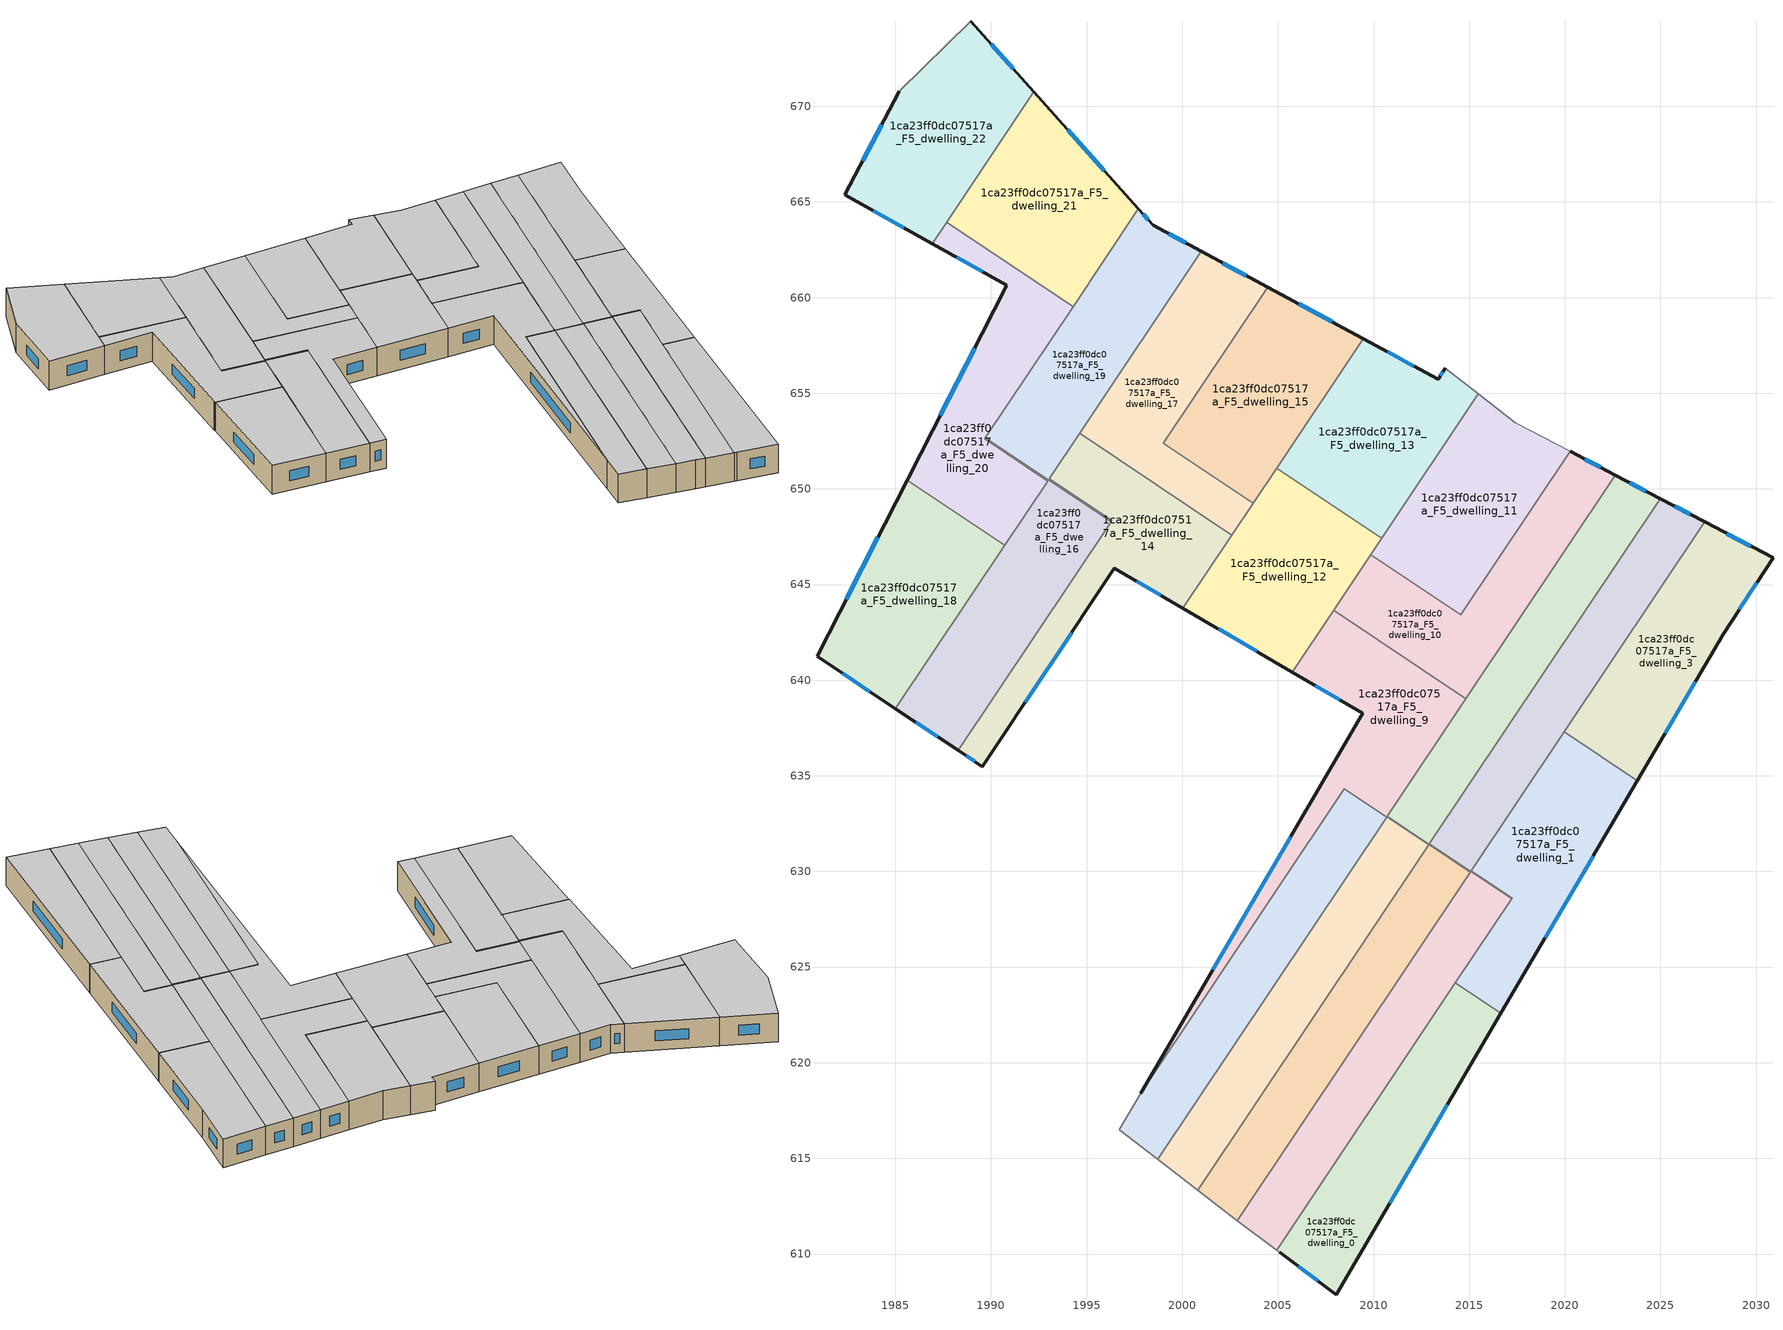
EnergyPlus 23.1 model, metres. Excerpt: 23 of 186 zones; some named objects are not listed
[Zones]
1ca23ff0dc07517a_F5_dwelling_0
 floor to 1ca23ff0dc07517a_F4_dwelling_0 (EU_floor_Construction): 2016.66,622.58 2008.05,607.87 2005.09,610.09 2004.94,610.2 2014.29,624.17 z15
 wall outside (EU_wall_Construction): 2005.09,610.09 2008.05,607.87 2016.66,622.58 z15:18
 wall adiabatic (EU_wall_Construction): 2004.94,610.2 2005.09,610.09 z15:18
 wall to 1ca23ff0dc07517a_F5_dwelling_1 (EU_wall_Construction): 2016.66,622.58 2014.29,624.17 z15:18
 wall to 1ca23ff0dc07517a_F5_dwelling_2 (EU_wall_Construction): 2014.29,624.17 2004.94,610.2 z15:18
 window (EU_Window_Construction): 2010.85,612.65 2013.86,617.79 / 2006.05,609.37 2007.09,608.59 z15.98:17.02
 ceiling to 1ca23ff0dc07517a_F6_dwelling_0 (EU_floor_Construction): 2008.05,607.87 2016.66,622.58 2014.29,624.17 2004.94,610.2 2005.09,610.09 z18
1ca23ff0dc07517a_F5_dwelling_1
 floor to 1ca23ff0dc07517a_F4_dwelling_1 (EU_floor_Construction): 2023.79,634.74 2016.66,622.58 2014.29,624.17 2017.25,628.61 2015.11,630.04 2019.96,637.3 z15
 wall outside (EU_wall_Construction): 2016.66,622.58 2023.79,634.74 z15:18
 wall to 1ca23ff0dc07517a_F5_dwelling_5 (EU_wall_Construction): 2019.96,637.3 2015.11,630.04 2017.25,628.61 2017.23,628.58 z15:18
 wall to 1ca23ff0dc07517a_F5_dwelling_3 (EU_wall_Construction): 2023.79,634.74 2019.96,637.3 z15:18
 wall to 1ca23ff0dc07517a_F5_dwelling_2 (EU_wall_Construction): 2017.23,628.58 2014.28,624.17 z15:18
 window (EU_Window_Construction): 2018.98,626.53 2021.47,630.79 z15.98:17.02
 ceiling to 1ca23ff0dc07517a_F6_dwelling_1 (EU_floor_Construction): 2016.66,622.58 2023.79,634.74 2019.96,637.3 2015.11,630.04 2017.25,628.61 2014.29,624.17 z18
1ca23ff0dc07517a_F5_dwelling_10
 floor to 1ca23ff0dc07517a_F4_dwelling_10 (EU_floor_Construction): 2022.64,650.72 2014.82,639.03 2007.91,643.65 2009.86,646.57 2014.56,643.42 2020.27,651.96 z15
 wall outside (EU_wall_Construction): 2022.64,650.72 2020.27,651.96 z15:18
 wall to 1ca23ff0dc07517a_F5_dwelling_11 (EU_wall_Construction): 2020.27,651.96 2014.56,643.42 2009.86,646.57 z15:18
 wall to 1ca23ff0dc07517a_F5_dwelling_9 (EU_wall_Construction): 2007.91,643.65 2014.82,639.03 z15:18
 wall to 1ca23ff0dc07517a_F5_dwelling_7 (EU_wall_Construction): 2014.82,639.03 2022.64,650.72 z15:18
 wall to 1ca23ff0dc07517a_F5_dwelling_12 (EU_wall_Construction): 2009.86,646.57 2007.91,643.65 z15:18
 window (EU_Window_Construction): 2021.87,651.12 2021.04,651.56 z15.98:17.02
 ceiling to 1ca23ff0dc07517a_F6_dwelling_10 (EU_floor_Construction): 2014.82,639.03 2022.64,650.72 2020.27,651.96 2014.56,643.42 2009.86,646.57 2007.91,643.65 z18
1ca23ff0dc07517a_F5_dwelling_11
 floor to 1ca23ff0dc07517a_F4_dwelling_11 (EU_floor_Construction): 2020.27,651.96 2014.56,643.42 2009.86,646.57 2015.48,654.97 2017.41,653.47 z15
 wall adiabatic (EU_wall_Construction): 2020.27,651.96 2017.41,653.47 2015.48,654.97 z15:18
 wall to 1ca23ff0dc07517a_F5_dwelling_13 (EU_wall_Construction): 2015.48,654.97 2010.43,647.42 z15:18
 wall to 1ca23ff0dc07517a_F5_dwelling_12 (EU_wall_Construction): 2010.43,647.42 2009.86,646.57 z15:18
 ceiling to 1ca23ff0dc07517a_F6_dwelling_11 (EU_floor_Construction): 2014.56,643.42 2020.27,651.96 2017.41,653.47 2015.48,654.97 2009.86,646.57 z18
1ca23ff0dc07517a_F5_dwelling_12
 floor to 1ca23ff0dc07517a_F4_dwelling_12 (EU_floor_Construction): 2010.43,647.42 2005.75,640.42 2000.04,643.76 2004.94,651.09 z15
 wall outside (EU_wall_Construction): 2000.04,643.76 2005.75,640.42 z15:18
 wall to 1ca23ff0dc07517a_F5_dwelling_13 (EU_wall_Construction): 2010.43,647.42 2004.94,651.09 z15:18
 wall to 1ca23ff0dc07517a_F5_dwelling_14 (EU_wall_Construction): 2002.6,647.59 2000.04,643.76 z15:18
 wall to 1ca23ff0dc07517a_F5_dwelling_17 (EU_wall_Construction): 2003.7,649.24 2002.6,647.59 z15:18
 wall to 1ca23ff0dc07517a_F5_dwelling_9 (EU_wall_Construction): 2005.75,640.42 2007.91,643.65 z15:18
 wall to 1ca23ff0dc07517a_F5_dwelling_15 (EU_wall_Construction): 2004.94,651.09 2003.7,649.24 z15:18
 window (EU_Window_Construction): 2001.9,642.68 2003.89,641.51 z15.98:17.02
 ceiling to 1ca23ff0dc07517a_F6_dwelling_12 (EU_floor_Construction): 2005.75,640.42 2010.43,647.42 2004.94,651.09 2000.04,643.76 z18
1ca23ff0dc07517a_F5_dwelling_13
 floor to 1ca23ff0dc07517a_F4_dwelling_13 (EU_floor_Construction): 2013.74,656.32 2015.48,654.97 2010.43,647.42 2004.94,651.09 2009.46,657.85 2013.38,655.74 z15
 wall outside (EU_wall_Construction): 2013.74,656.32 2013.38,655.74 2009.46,657.85 z15:18
 wall adiabatic (EU_wall_Construction): 2015.48,654.97 2013.74,656.32 z15:18
 wall to 1ca23ff0dc07517a_F5_dwelling_15 (EU_wall_Construction): 2009.46,657.85 2004.94,651.09 z15:18
 window (EU_Window_Construction): 2012.1,656.42 2010.73,657.16 / 2013.62,656.13 2013.5,655.93 z15.98:17.02
 ceiling to 1ca23ff0dc07517a_F6_dwelling_13 (EU_floor_Construction): 2010.43,647.42 2015.48,654.97 2013.74,656.32 2013.38,655.74 2009.46,657.85 2004.94,651.09 z18
1ca23ff0dc07517a_F5_dwelling_14
 floor to 1ca23ff0dc07517a_F4_dwelling_14 (EU_floor_Construction): 2002.6,647.59 2000.04,643.76 1996.45,645.86 1989.56,635.48 1988.28,636.33 1996.32,648.36 1993.06,650.54 1994.64,652.91 z15
 wall outside (EU_wall_Construction): 1988.28,636.33 1989.56,635.48 1996.45,645.86 2000.04,643.76 z15:18
 wall to 1ca23ff0dc07517a_F5_dwelling_19 (EU_wall_Construction): 1994.64,652.91 1993.06,650.54 1996.32,648.36 1996.28,648.29 z15:18
 wall to 1ca23ff0dc07517a_F5_dwelling_17 (EU_wall_Construction): 2002.6,647.59 1994.64,652.91 z15:18
 wall to 1ca23ff0dc07517a_F5_dwelling_16 (EU_wall_Construction): 1996.28,648.29 1988.28,636.33 z15:18
 window (EU_Window_Construction): 1991.8,638.85 1994.21,642.48 / 1988.7,636.05 1989.14,635.75 / 1997.62,645.18 1998.87,644.44 z15.98:17.02
 ceiling to 1ca23ff0dc07517a_F6_dwelling_14 (EU_floor_Construction): 2000.04,643.76 2002.6,647.59 1994.64,652.91 1993.06,650.54 1996.32,648.36 1988.28,636.33 1989.56,635.48 1996.45,645.86 z18
1ca23ff0dc07517a_F5_dwelling_15
 floor to 1ca23ff0dc07517a_F4_dwelling_15 (EU_floor_Construction): 2009.46,657.85 2003.7,649.24 1999.01,652.37 2004.47,660.54 z15
 wall outside (EU_wall_Construction): 2009.46,657.85 2004.47,660.54 z15:18
 wall to 1ca23ff0dc07517a_F5_dwelling_17 (EU_wall_Construction): 2004.47,660.54 1999.01,652.37 2003.7,649.24 z15:18
 window (EU_Window_Construction): 2007.84,658.73 2006.1,659.67 z15.98:17.02
 ceiling to 1ca23ff0dc07517a_F6_dwelling_15 (EU_floor_Construction): 2003.7,649.24 2009.46,657.85 2004.47,660.54 1999.01,652.37 z18
1ca23ff0dc07517a_F5_dwelling_16
 floor to 1ca23ff0dc07517a_F4_dwelling_16 (EU_floor_Construction): 1992.97,650.41 1989.66,652.62 1989.71,652.68 1996.28,648.29 1988.28,636.33 1985.01,638.51 z15
 wall outside (EU_wall_Construction): 1985.01,638.51 1988.28,636.33 z15:18
 wall to 1ca23ff0dc07517a_F5_dwelling_20 (EU_wall_Construction): 1989.71,652.68 1989.66,652.62 1992.97,650.41 1990.72,647.05 z15:18
 wall to 1ca23ff0dc07517a_F5_dwelling_19 (EU_wall_Construction): 1996.28,648.29 1989.71,652.68 z15:18
 wall to 1ca23ff0dc07517a_F5_dwelling_18 (EU_wall_Construction): 1990.72,647.05 1985.01,638.51 z15:18
 window (EU_Window_Construction): 1986.07,637.8 1987.22,637.04 z15.98:17.02
 ceiling to 1ca23ff0dc07517a_F6_dwelling_16 (EU_floor_Construction): 1988.28,636.33 1996.28,648.29 1989.71,652.68 1989.66,652.62 1992.97,650.41 1985.01,638.51 z18
1ca23ff0dc07517a_F5_dwelling_17
 floor to 1ca23ff0dc07517a_F4_dwelling_17 (EU_floor_Construction): 2004.47,660.54 1999.01,652.37 2003.7,649.24 2002.6,647.59 1994.64,652.91 2001,662.42 z15
 wall outside (EU_wall_Construction): 2004.47,660.54 2001,662.42 z15:18
 wall to 1ca23ff0dc07517a_F5_dwelling_19 (EU_wall_Construction): 2001,662.42 1994.64,652.91 z15:18
 window (EU_Window_Construction): 2003.34,661.15 2002.13,661.81 z15.98:17.02
 ceiling to 1ca23ff0dc07517a_F6_dwelling_17 (EU_floor_Construction): 2003.7,649.24 1999.01,652.37 2004.47,660.54 2001,662.42 1994.64,652.91 2002.6,647.59 z18
1ca23ff0dc07517a_F5_dwelling_18
 floor to 1ca23ff0dc07517a_F4_dwelling_18 (EU_floor_Construction): 1990.72,647.05 1985.01,638.51 1980.91,641.24 1985.62,650.46 z15
 wall outside (EU_wall_Construction): 1985.62,650.46 1980.91,641.24 1985.01,638.51 z15:18
 wall to 1ca23ff0dc07517a_F5_dwelling_20 (EU_wall_Construction): 1990.72,647.05 1985.62,650.46 z15:18
 window (EU_Window_Construction): 1984.09,647.46 1982.44,644.24 / 1982.24,640.35 1983.67,639.39 z15.98:17.02
 ceiling to 1ca23ff0dc07517a_F6_dwelling_18 (EU_floor_Construction): 1985.01,638.51 1990.72,647.05 1985.62,650.46 1980.91,641.24 z18
1ca23ff0dc07517a_F5_dwelling_19
 floor to 1ca23ff0dc07517a_F4_dwelling_19 (EU_floor_Construction): 2001,662.42 1993.06,650.54 1996.32,648.36 1996.28,648.29 1989.71,652.68 1997.71,664.64 1998.48,663.78 z15
 wall outside (EU_wall_Construction): 2001,662.42 1998.48,663.78 1997.71,664.64 z15:18
 wall to 1ca23ff0dc07517a_F5_dwelling_20 (EU_wall_Construction): 1994.29,659.53 1989.71,652.68 z15:18
 wall to 1ca23ff0dc07517a_F5_dwelling_21 (EU_wall_Construction): 1997.71,664.64 1994.29,659.53 z15:18
 window (EU_Window_Construction): 1998.23,664.06 1997.96,664.36 / 2000.18,662.86 1999.3,663.34 z15.98:17.02
 ceiling to 1ca23ff0dc07517a_F6_dwelling_19 (EU_floor_Construction): 1996.32,648.36 1993.06,650.54 2001,662.42 1998.48,663.78 1997.71,664.64 1989.71,652.68 1996.28,648.29 z18
1ca23ff0dc07517a_F5_dwelling_2
 floor to 1ca23ff0dc07517a_F4_dwelling_2 (EU_floor_Construction): 2015.07,629.99 2012.91,631.43 2012.93,631.46 2017.23,628.58 2004.94,610.2 2002.87,611.75 z15
 wall to 1ca23ff0dc07517a_F5_dwelling_7 (EU_wall_Construction): 2012.93,631.46 2012.91,631.43 2015.07,629.99 2015.06,629.97 z15:18
 wall to 1ca23ff0dc07517a_F5_dwelling_5 (EU_wall_Construction): 2017.23,628.58 2012.93,631.46 z15:18
 wall adiabatic (EU_wall_Construction): 2002.87,611.75 2004.94,610.2 z15:18
 wall to 1ca23ff0dc07517a_F5_dwelling_4 (EU_wall_Construction): 2015.06,629.97 2002.87,611.75 z15:18
 ceiling to 1ca23ff0dc07517a_F6_dwelling_2 (EU_floor_Construction): 2004.94,610.2 2017.23,628.58 2012.93,631.46 2012.91,631.43 2015.07,629.99 2002.87,611.75 z18
1ca23ff0dc07517a_F5_dwelling_20
 floor to 1ca23ff0dc07517a_F4_dwelling_20 (EU_floor_Construction): 1994.29,659.53 1989.66,652.62 1992.97,650.41 1990.72,647.05 1985.62,650.46 1985.67,650.57 1990.82,660.64 1986.94,662.82 1987.69,663.95 z15
 wall outside (EU_wall_Construction): 1986.94,662.82 1990.82,660.64 1985.67,650.57 1985.62,650.46 z15:18
 wall to 1ca23ff0dc07517a_F5_dwelling_21 (EU_wall_Construction): 1994.29,659.53 1987.69,663.95 z15:18
 wall to 1ca23ff0dc07517a_F5_dwelling_22 (EU_wall_Construction): 1987.69,663.95 1986.94,662.82 z15:18
 window (EU_Window_Construction): 1989.15,657.36 1987.35,653.84 / 1988.2,662.11 1989.56,661.35 z15.98:17.02
 ceiling to 1ca23ff0dc07517a_F6_dwelling_20 (EU_floor_Construction): 1990.72,647.05 1992.97,650.41 1989.66,652.62 1994.29,659.53 1987.69,663.95 1986.94,662.82 1990.82,660.64 1985.67,650.57 1985.62,650.46 z18
1ca23ff0dc07517a_F5_dwelling_21
 floor to 1ca23ff0dc07517a_F4_dwelling_21 (EU_floor_Construction): 1992.24,670.75 1997.71,664.64 1994.29,659.53 1987.69,663.95 z15
 wall outside (EU_wall_Construction): 1997.71,664.64 1992.24,670.75 z15:18
 wall to 1ca23ff0dc07517a_F5_dwelling_22 (EU_wall_Construction): 1992.24,670.75 1987.69,663.95 z15:18
 window (EU_Window_Construction): 1995.93,666.63 1994.02,668.77 z15.98:17.02
 ceiling to 1ca23ff0dc07517a_F6_dwelling_21 (EU_floor_Construction): 1994.29,659.53 1997.71,664.64 1992.24,670.75 1987.69,663.95 z18
1ca23ff0dc07517a_F5_dwelling_22
 floor to 1ca23ff0dc07517a_F4_dwelling_22 (EU_floor_Construction): 1988.94,674.45 1992.24,670.75 1986.94,662.82 1982.36,665.39 1985.21,670.79 z15
 wall outside (EU_wall_Construction): 1992.24,670.75 1988.94,674.45 / 1985.21,670.79 1982.36,665.39 1986.94,662.82 z15:18
 wall adiabatic (EU_wall_Construction): 1988.94,674.45 1985.21,670.79 z15:18
 window (EU_Window_Construction): 1991.17,671.96 1990.01,673.25 / 1983.85,664.55 1985.45,663.66 / 1984.29,669.03 1983.29,667.14 z15.98:17.02
 ceiling to 1ca23ff0dc07517a_F6_dwelling_22 (EU_floor_Construction): 1986.94,662.82 1992.24,670.75 1988.94,674.45 1985.21,670.79 1982.36,665.39 z18
1ca23ff0dc07517a_F5_dwelling_3
 floor to 1ca23ff0dc07517a_F4_dwelling_3 (EU_floor_Construction): 2030.88,646.4 2028.28,642.41 2023.79,634.74 2019.96,637.3 2027.3,648.28 z15
 wall outside (EU_wall_Construction): 2023.79,634.74 2028.28,642.41 2030.88,646.4 2027.3,648.28 z15:18
 wall to 1ca23ff0dc07517a_F5_dwelling_5 (EU_wall_Construction): 2027.3,648.28 2019.96,637.3 z15:18
 window (EU_Window_Construction): 2029.13,643.7 2030.04,645.1 / 2025.25,637.23 2026.82,639.91 / 2029.72,647.01 2028.47,647.66 z15.98:17.02
 ceiling to 1ca23ff0dc07517a_F6_dwelling_3 (EU_floor_Construction): 2023.79,634.74 2028.28,642.41 2030.88,646.4 2027.3,648.28 2019.96,637.3 z18
1ca23ff0dc07517a_F5_dwelling_4
 floor to 1ca23ff0dc07517a_F4_dwelling_4 (EU_floor_Construction): 2012.88,631.39 2010.69,632.85 2010.71,632.87 2015.06,629.96 2002.87,611.75 2002.19,612.26 2000.8,613.33 z15
 wall adiabatic (EU_wall_Construction): 2000.8,613.33 2002.19,612.26 2002.87,611.75 z15:18
 wall to 1ca23ff0dc07517a_F5_dwelling_6 (EU_wall_Construction): 2010.69,632.85 2012.88,631.39 2000.8,613.33 z15:18
 wall to 1ca23ff0dc07517a_F5_dwelling_7 (EU_wall_Construction): 2015.06,629.96 2010.71,632.87 z15:18
 wall to 1ca23ff0dc07517a_F5_dwelling_9 (EU_wall_Construction): 2010.71,632.87 2010.69,632.85 z15:18
 ceiling to 1ca23ff0dc07517a_F6_dwelling_4 (EU_floor_Construction): 2002.87,611.75 2015.06,629.96 2010.71,632.87 2010.69,632.85 2012.88,631.39 2000.8,613.33 2002.19,612.26 z18
1ca23ff0dc07517a_F5_dwelling_5
 floor to 1ca23ff0dc07517a_F4_dwelling_5 (EU_floor_Construction): 2027.3,648.28 2015.11,630.04 2017.25,628.61 2017.23,628.58 2012.93,631.46 2024.99,649.49 z15
 wall outside (EU_wall_Construction): 2027.3,648.28 2024.99,649.49 z15:18
 wall to 1ca23ff0dc07517a_F5_dwelling_7 (EU_wall_Construction): 2024.99,649.49 2012.93,631.46 z15:18
 window (EU_Window_Construction): 2026.55,648.67 2025.74,649.09 z15.98:17.02
 ceiling to 1ca23ff0dc07517a_F6_dwelling_5 (EU_floor_Construction): 2017.25,628.61 2015.11,630.04 2027.3,648.28 2024.99,649.49 2012.93,631.46 2017.23,628.58 z18
1ca23ff0dc07517a_F5_dwelling_6
 floor to 1ca23ff0dc07517a_F4_dwelling_6 (EU_floor_Construction): 2012.88,631.39 2000.8,613.33 1998.72,614.95 2010.69,632.85 z15
 wall adiabatic (EU_wall_Construction): 1998.72,614.95 2000.8,613.33 z15:18
 wall to 1ca23ff0dc07517a_F5_dwelling_8 (EU_wall_Construction): 2010.68,632.83 1998.72,614.95 z15:18
 wall to 1ca23ff0dc07517a_F5_dwelling_9 (EU_wall_Construction): 2010.69,632.85 2010.68,632.83 z15:18
 ceiling to 1ca23ff0dc07517a_F6_dwelling_6 (EU_floor_Construction): 2000.8,613.33 2012.88,631.39 2010.69,632.85 1998.72,614.95 z18
1ca23ff0dc07517a_F5_dwelling_7
 floor to 1ca23ff0dc07517a_F4_dwelling_7 (EU_floor_Construction): 2024.99,649.49 2012.91,631.43 2015.07,629.99 2015.06,629.96 2010.71,632.87 2022.64,650.72 z15
 wall outside (EU_wall_Construction): 2024.99,649.49 2022.64,650.72 z15:18
 wall to 1ca23ff0dc07517a_F5_dwelling_9 (EU_wall_Construction): 2014.82,639.03 2010.71,632.87 z15:18
 window (EU_Window_Construction): 2024.22,649.89 2023.41,650.32 z15.98:17.02
 ceiling to 1ca23ff0dc07517a_F6_dwelling_7 (EU_floor_Construction): 2015.07,629.99 2012.91,631.43 2024.99,649.49 2022.64,650.72 2010.71,632.87 2015.06,629.96 z18
1ca23ff0dc07517a_F5_dwelling_8
 floor to 1ca23ff0dc07517a_F4_dwelling_8 (EU_floor_Construction): 2010.68,632.83 1998.72,614.95 1996.71,616.5 1997.83,618.4 2008.47,634.32 z15
 wall adiabatic (EU_wall_Construction): 1997.83,618.4 1996.71,616.5 1998.72,614.95 z15:18
 wall to 1ca23ff0dc07517a_F5_dwelling_9 (EU_wall_Construction): 2010.68,632.83 2008.47,634.32 1997.83,618.4 z15:18
 ceiling to 1ca23ff0dc07517a_F6_dwelling_8 (EU_floor_Construction): 1998.72,614.95 2010.68,632.83 2008.47,634.32 1997.83,618.4 1996.71,616.5 z18
1ca23ff0dc07517a_F5_dwelling_9
 floor to 1ca23ff0dc07517a_F4_dwelling_9 (EU_floor_Construction): 2014.82,639.03 2010.68,632.83 2008.47,634.32 1997.83,618.4 2009.44,638.27 2005.75,640.42 2007.91,643.65 z15
 wall outside (EU_wall_Construction): 2005.75,640.42 2009.44,638.27 1997.83,618.4 z15:18
 window (EU_Window_Construction): 2005.66,631.81 2001.6,624.86 / 2006.95,639.72 2008.24,638.97 z15.98:17.02
 ceiling to 1ca23ff0dc07517a_F6_dwelling_9 (EU_floor_Construction): 2010.68,632.83 2014.82,639.03 2007.91,643.65 2005.75,640.42 2009.44,638.27 1997.83,618.4 2008.47,634.32 z18
[Building]
EU S2 Campaign: North Axis=0; Terrain=City; Solar Distribution=FullExterior
[Site:Location]
Bologna: Latitude=44.5; Longitude=11.25; Time Zone=1; Elevation=37
[SizingPeriod:WeatherFileDays]
AnnualSizingPeriod: Begin Month=1; Begin Day of Month=1; End Month=12; End Day of Month=31; Day of Week for Start Day=Monday; Use Weather File Daylight Saving Period=No; Use Weather File Rain and Snow Indicators=No
[MATERIAL]
EU_InternalMass_Material: Roughness=MediumRough; Thickness=0.1; Conductivity=1; Density=1800; Specific Heat=900; Thermal Absorptance=0.9; Solar Absorptance=0.7; Visible Absorptance=0.7
[MATERIAL:NOMASS] Roughness=MediumRough; Thermal Absorptance=0.9; Solar Absorptance=0.7; Visible Absorptance=0.7
Name | Thermal Resistance
EU_wall_NoMass | 0.905828
EU_floor_NoMass | 0.67114
[WINDOWMATERIAL:SIMPLEGLAZINGSYSTEM]
EU_Window_SimpleGlazing: UFactor=4.52486; Solar Heat Gain Coefficient=0.85; Visible Transmittance=0.85
[CONSTRUCTION]
EU_wall_Construction: EU_wall_NoMass
EU_floor_Construction: EU_floor_NoMass
EU_Window_Construction: EU_Window_SimpleGlazing
EU_InternalMass_Construction: EU_InternalMass_Material
[ZONE] Type=1; Multiplier=1; Ceiling Height=autocalculate; Floor Area=autocalculate; Part of Total Floor Area=Yes
Name | Volume
1ca23ff0dc07517a_F5_dwelling_0 | 170.711
1ca23ff0dc07517a_F5_dwelling_1 | 170.751
1ca23ff0dc07517a_F5_dwelling_10 | 170.74
1ca23ff0dc07517a_F5_dwelling_11 | 170.736
1ca23ff0dc07517a_F5_dwelling_12 | 170.738
1ca23ff0dc07517a_F5_dwelling_13 | 170.731
1ca23ff0dc07517a_F5_dwelling_14; 1ca23ff0dc07517a_F5_dwelling_4 | 170.739
1ca23ff0dc07517a_F5_dwelling_15; 1ca23ff0dc07517a_F5_dwelling_17 | 170.725
1ca23ff0dc07517a_F5_dwelling_16 | 170.727
1ca23ff0dc07517a_F5_dwelling_18 | 170.722
1ca23ff0dc07517a_F5_dwelling_19 | 170.73
1ca23ff0dc07517a_F5_dwelling_2 | 170.746
1ca23ff0dc07517a_F5_dwelling_20 | 170.728
1ca23ff0dc07517a_F5_dwelling_21 | 170.745
1ca23ff0dc07517a_F5_dwelling_22 | 170.733
1ca23ff0dc07517a_F5_dwelling_3 | 170.75
1ca23ff0dc07517a_F5_dwelling_5 | 170.724
1ca23ff0dc07517a_F5_dwelling_6 | 170.71
1ca23ff0dc07517a_F5_dwelling_7 | 170.704
1ca23ff0dc07517a_F5_dwelling_8 | 170.747
1ca23ff0dc07517a_F5_dwelling_9 | 170.758
[INTERNALMASS] Construction=EU_InternalMass_Construction
Name | Zone or ZoneList | Surface Area
1ca23ff0dc07517a_F5_dwelling_0_EU_InternalMass | 1ca23ff0dc07517a_F5_dwelling_0 | 56.9029
1ca23ff0dc07517a_F5_dwelling_1_EU_InternalMass | 1ca23ff0dc07517a_F5_dwelling_1 | 56.9168
1ca23ff0dc07517a_F5_dwelling_2_EU_InternalMass | 1ca23ff0dc07517a_F5_dwelling_2 | 56.9149
1ca23ff0dc07517a_F5_dwelling_3_EU_InternalMass | 1ca23ff0dc07517a_F5_dwelling_3 | 56.9162
1ca23ff0dc07517a_F5_dwelling_4_EU_InternalMass | 1ca23ff0dc07517a_F5_dwelling_4 | 56.9127
1ca23ff0dc07517a_F5_dwelling_5_EU_InternalMass | 1ca23ff0dc07517a_F5_dwelling_5 | 56.9082
1ca23ff0dc07517a_F5_dwelling_6_EU_InternalMass | 1ca23ff0dc07517a_F5_dwelling_6 | 56.9037
1ca23ff0dc07517a_F5_dwelling_7_EU_InternalMass | 1ca23ff0dc07517a_F5_dwelling_7 | 56.9021
1ca23ff0dc07517a_F5_dwelling_8_EU_InternalMass | 1ca23ff0dc07517a_F5_dwelling_8 | 56.9167
1ca23ff0dc07517a_F5_dwelling_9_EU_InternalMass | 1ca23ff0dc07517a_F5_dwelling_9 | 56.9181
1ca23ff0dc07517a_F5_dwelling_10_EU_InternalMass | 1ca23ff0dc07517a_F5_dwelling_10 | 56.9136
1ca23ff0dc07517a_F5_dwelling_11_EU_InternalMass | 1ca23ff0dc07517a_F5_dwelling_11 | 56.9126
1ca23ff0dc07517a_F5_dwelling_12_EU_InternalMass | 1ca23ff0dc07517a_F5_dwelling_12 | 56.9109
1ca23ff0dc07517a_F5_dwelling_13_EU_InternalMass | 1ca23ff0dc07517a_F5_dwelling_13 | 56.91
1ca23ff0dc07517a_F5_dwelling_14_EU_InternalMass | 1ca23ff0dc07517a_F5_dwelling_14 | 56.9136
1ca23ff0dc07517a_F5_dwelling_15_EU_InternalMass | 1ca23ff0dc07517a_F5_dwelling_15 | 56.9107
1ca23ff0dc07517a_F5_dwelling_16_EU_InternalMass | 1ca23ff0dc07517a_F5_dwelling_16 | 56.9086
1ca23ff0dc07517a_F5_dwelling_17_EU_InternalMass | 1ca23ff0dc07517a_F5_dwelling_17 | 56.9085
1ca23ff0dc07517a_F5_dwelling_18_EU_InternalMass | 1ca23ff0dc07517a_F5_dwelling_18 | 56.907
1ca23ff0dc07517a_F5_dwelling_19_EU_InternalMass | 1ca23ff0dc07517a_F5_dwelling_19 | 56.911
1ca23ff0dc07517a_F5_dwelling_20_EU_InternalMass | 1ca23ff0dc07517a_F5_dwelling_20 | 56.91
1ca23ff0dc07517a_F5_dwelling_21_EU_InternalMass | 1ca23ff0dc07517a_F5_dwelling_21 | 56.9156
1ca23ff0dc07517a_F5_dwelling_22_EU_InternalMass | 1ca23ff0dc07517a_F5_dwelling_22 | 56.9108
[OTHEREQUIPMENT] Fuel Type=Electricity; Design Level Calculation Method=Watts/Area; Power per Zone Floor Area=1; Fraction Latent=0; Fraction Radiant=0; Fraction Lost=0; Carbon Dioxide Generation Rate=0; EndUse Subcategory=EU_Step8_InternalGains
Name | Zone or ZoneList or Space or SpaceList | Schedule
EU_Step8_InternalGain_1ca23ff0dc07517a_F5_dwelling_0_f000 | 1ca23ff0dc07517a_F5_dwelling_0 | EU_Step8_GainSchedule_1ca23ff0dc07517a_F5_dwelling_0_f000
EU_Step8_InternalGain_1ca23ff0dc07517a_F5_dwelling_1_f000 | 1ca23ff0dc07517a_F5_dwelling_1 | EU_Step8_GainSchedule_1ca23ff0dc07517a_F5_dwelling_1_f000
EU_Step8_InternalGain_1ca23ff0dc07517a_F5_dwelling_2_f000 | 1ca23ff0dc07517a_F5_dwelling_2 | EU_Step8_GainSchedule_1ca23ff0dc07517a_F5_dwelling_2_f000
EU_Step8_InternalGain_1ca23ff0dc07517a_F5_dwelling_3_f000 | 1ca23ff0dc07517a_F5_dwelling_3 | EU_Step8_GainSchedule_1ca23ff0dc07517a_F5_dwelling_3_f000
EU_Step8_InternalGain_1ca23ff0dc07517a_F5_dwelling_4_f000 | 1ca23ff0dc07517a_F5_dwelling_4 | EU_Step8_GainSchedule_1ca23ff0dc07517a_F5_dwelling_4_f000
EU_Step8_InternalGain_1ca23ff0dc07517a_F5_dwelling_5_f000 | 1ca23ff0dc07517a_F5_dwelling_5 | EU_Step8_GainSchedule_1ca23ff0dc07517a_F5_dwelling_5_f000
EU_Step8_InternalGain_1ca23ff0dc07517a_F5_dwelling_6_f000 | 1ca23ff0dc07517a_F5_dwelling_6 | EU_Step8_GainSchedule_1ca23ff0dc07517a_F5_dwelling_6_f000
EU_Step8_InternalGain_1ca23ff0dc07517a_F5_dwelling_7_f000 | 1ca23ff0dc07517a_F5_dwelling_7 | EU_Step8_GainSchedule_1ca23ff0dc07517a_F5_dwelling_7_f000
EU_Step8_InternalGain_1ca23ff0dc07517a_F5_dwelling_8_f000 | 1ca23ff0dc07517a_F5_dwelling_8 | EU_Step8_GainSchedule_1ca23ff0dc07517a_F5_dwelling_8_f000
EU_Step8_InternalGain_1ca23ff0dc07517a_F5_dwelling_9_f000 | 1ca23ff0dc07517a_F5_dwelling_9 | EU_Step8_GainSchedule_1ca23ff0dc07517a_F5_dwelling_9_f000
EU_Step8_InternalGain_1ca23ff0dc07517a_F5_dwelling_10_f000 | 1ca23ff0dc07517a_F5_dwelling_10 | EU_Step8_GainSchedule_1ca23ff0dc07517a_F5_dwelling_10_f000
EU_Step8_InternalGain_1ca23ff0dc07517a_F5_dwelling_11_f000 | 1ca23ff0dc07517a_F5_dwelling_11 | EU_Step8_GainSchedule_1ca23ff0dc07517a_F5_dwelling_11_f000
EU_Step8_InternalGain_1ca23ff0dc07517a_F5_dwelling_12_f000 | 1ca23ff0dc07517a_F5_dwelling_12 | EU_Step8_GainSchedule_1ca23ff0dc07517a_F5_dwelling_12_f000
EU_Step8_InternalGain_1ca23ff0dc07517a_F5_dwelling_13_f000 | 1ca23ff0dc07517a_F5_dwelling_13 | EU_Step8_GainSchedule_1ca23ff0dc07517a_F5_dwelling_13_f000
EU_Step8_InternalGain_1ca23ff0dc07517a_F5_dwelling_14_f000 | 1ca23ff0dc07517a_F5_dwelling_14 | EU_Step8_GainSchedule_1ca23ff0dc07517a_F5_dwelling_14_f000
EU_Step8_InternalGain_1ca23ff0dc07517a_F5_dwelling_15_f000 | 1ca23ff0dc07517a_F5_dwelling_15 | EU_Step8_GainSchedule_1ca23ff0dc07517a_F5_dwelling_15_f000
EU_Step8_InternalGain_1ca23ff0dc07517a_F5_dwelling_16_f000 | 1ca23ff0dc07517a_F5_dwelling_16 | EU_Step8_GainSchedule_1ca23ff0dc07517a_F5_dwelling_16_f000
EU_Step8_InternalGain_1ca23ff0dc07517a_F5_dwelling_17_f000 | 1ca23ff0dc07517a_F5_dwelling_17 | EU_Step8_GainSchedule_1ca23ff0dc07517a_F5_dwelling_17_f000
EU_Step8_InternalGain_1ca23ff0dc07517a_F5_dwelling_18_f000 | 1ca23ff0dc07517a_F5_dwelling_18 | EU_Step8_GainSchedule_1ca23ff0dc07517a_F5_dwelling_18_f000
EU_Step8_InternalGain_1ca23ff0dc07517a_F5_dwelling_19_f000 | 1ca23ff0dc07517a_F5_dwelling_19 | EU_Step8_GainSchedule_1ca23ff0dc07517a_F5_dwelling_19_f000
EU_Step8_InternalGain_1ca23ff0dc07517a_F5_dwelling_20_f000 | 1ca23ff0dc07517a_F5_dwelling_20 | EU_Step8_GainSchedule_1ca23ff0dc07517a_F5_dwelling_20_f000
EU_Step8_InternalGain_1ca23ff0dc07517a_F5_dwelling_21_f000 | 1ca23ff0dc07517a_F5_dwelling_21 | EU_Step8_GainSchedule_1ca23ff0dc07517a_F5_dwelling_21_f000
EU_Step8_InternalGain_1ca23ff0dc07517a_F5_dwelling_22_f000 | 1ca23ff0dc07517a_F5_dwelling_22 | EU_Step8_GainSchedule_1ca23ff0dc07517a_F5_dwelling_22_f000
[ZONEVENTILATION:DESIGNFLOWRATE] Schedule=EU_AlwaysOn; Design Flow Rate Calculation Method=AirChanges/Hour; Air Changes per Hour=0.73129; Ventilation Type=Natural; Fan Pressure Rise=0; Fan Total Efficiency=1; Constant Term Coefficient=1; Temperature Term Coefficient=0; Velocity Term Coefficient=0; Velocity Squared Term Coefficient=0; Minimum Indoor Temperature=-100; Maximum Indoor Temperature=100; Delta Temperature=-100; Minimum Outdoor Temperature=-100; Maximum Outdoor Temperature=100; Maximum Wind Speed=40
Name | Zone or ZoneList or Space or SpaceList
EU_ConstantAir_1ca23ff0dc07517a_F5_dwelling_0 | 1ca23ff0dc07517a_F5_dwelling_0
EU_ConstantAir_1ca23ff0dc07517a_F5_dwelling_1 | 1ca23ff0dc07517a_F5_dwelling_1
EU_ConstantAir_1ca23ff0dc07517a_F5_dwelling_2 | 1ca23ff0dc07517a_F5_dwelling_2
EU_ConstantAir_1ca23ff0dc07517a_F5_dwelling_3 | 1ca23ff0dc07517a_F5_dwelling_3
EU_ConstantAir_1ca23ff0dc07517a_F5_dwelling_4 | 1ca23ff0dc07517a_F5_dwelling_4
EU_ConstantAir_1ca23ff0dc07517a_F5_dwelling_5 | 1ca23ff0dc07517a_F5_dwelling_5
EU_ConstantAir_1ca23ff0dc07517a_F5_dwelling_6 | 1ca23ff0dc07517a_F5_dwelling_6
EU_ConstantAir_1ca23ff0dc07517a_F5_dwelling_7 | 1ca23ff0dc07517a_F5_dwelling_7
EU_ConstantAir_1ca23ff0dc07517a_F5_dwelling_8 | 1ca23ff0dc07517a_F5_dwelling_8
EU_ConstantAir_1ca23ff0dc07517a_F5_dwelling_9 | 1ca23ff0dc07517a_F5_dwelling_9
EU_ConstantAir_1ca23ff0dc07517a_F5_dwelling_10 | 1ca23ff0dc07517a_F5_dwelling_10
EU_ConstantAir_1ca23ff0dc07517a_F5_dwelling_11 | 1ca23ff0dc07517a_F5_dwelling_11
EU_ConstantAir_1ca23ff0dc07517a_F5_dwelling_12 | 1ca23ff0dc07517a_F5_dwelling_12
EU_ConstantAir_1ca23ff0dc07517a_F5_dwelling_13 | 1ca23ff0dc07517a_F5_dwelling_13
EU_ConstantAir_1ca23ff0dc07517a_F5_dwelling_14 | 1ca23ff0dc07517a_F5_dwelling_14
EU_ConstantAir_1ca23ff0dc07517a_F5_dwelling_15 | 1ca23ff0dc07517a_F5_dwelling_15
EU_ConstantAir_1ca23ff0dc07517a_F5_dwelling_16 | 1ca23ff0dc07517a_F5_dwelling_16
EU_ConstantAir_1ca23ff0dc07517a_F5_dwelling_17 | 1ca23ff0dc07517a_F5_dwelling_17
EU_ConstantAir_1ca23ff0dc07517a_F5_dwelling_18 | 1ca23ff0dc07517a_F5_dwelling_18
EU_ConstantAir_1ca23ff0dc07517a_F5_dwelling_19 | 1ca23ff0dc07517a_F5_dwelling_19
EU_ConstantAir_1ca23ff0dc07517a_F5_dwelling_20 | 1ca23ff0dc07517a_F5_dwelling_20
EU_ConstantAir_1ca23ff0dc07517a_F5_dwelling_21 | 1ca23ff0dc07517a_F5_dwelling_21
EU_ConstantAir_1ca23ff0dc07517a_F5_dwelling_22 | 1ca23ff0dc07517a_F5_dwelling_22
[HVACTEMPLATE:ZONE:IDEALLOADSAIRSYSTEM] System Availability Schedule=EU_AlwaysOn; Maximum Heating Supply Air Temperature=50; Minimum Cooling Supply Air Temperature=13; Maximum Heating Supply Air Humidity Ratio=0.0156; Minimum Cooling Supply Air Humidity Ratio=0.0077; Heating Limit=NoLimit; Cooling Limit=NoLimit; Heating Availability Schedule=EU_AlwaysOn; Cooling Availability Schedule=EU_CoolingOff; Dehumidification Control Type=ConstantSensibleHeatRatio; Cooling Sensible Heat Ratio=0.7; Dehumidification Setpoint=60; Humidification Control Type=None; Humidification Setpoint=30; Outdoor Air Method=None; Outdoor Air Flow Rate per Person=0.00944; Outdoor Air Flow Rate per Zone Floor Area=0; Outdoor Air Flow Rate per Zone=0; Demand Controlled Ventilation Type=None; Outdoor Air Economizer Type=NoEconomizer; Heat Recovery Type=None; Sensible Heat Recovery Effectiveness=0.7; Latent Heat Recovery Effectiveness=0.65
Name | Template Thermostat
1ca23ff0dc07517a_F5_dwelling_0 | EU_HeatOnly_1ca23ff0dc07517a_F5_dwelling_0
1ca23ff0dc07517a_F5_dwelling_1 | EU_HeatOnly_1ca23ff0dc07517a_F5_dwelling_1
1ca23ff0dc07517a_F5_dwelling_2 | EU_HeatOnly_1ca23ff0dc07517a_F5_dwelling_2
1ca23ff0dc07517a_F5_dwelling_3 | EU_HeatOnly_1ca23ff0dc07517a_F5_dwelling_3
1ca23ff0dc07517a_F5_dwelling_4 | EU_HeatOnly_1ca23ff0dc07517a_F5_dwelling_4
1ca23ff0dc07517a_F5_dwelling_5 | EU_HeatOnly_1ca23ff0dc07517a_F5_dwelling_5
1ca23ff0dc07517a_F5_dwelling_6 | EU_HeatOnly_1ca23ff0dc07517a_F5_dwelling_6
1ca23ff0dc07517a_F5_dwelling_7 | EU_HeatOnly_1ca23ff0dc07517a_F5_dwelling_7
1ca23ff0dc07517a_F5_dwelling_8 | EU_HeatOnly_1ca23ff0dc07517a_F5_dwelling_8
1ca23ff0dc07517a_F5_dwelling_9 | EU_HeatOnly_1ca23ff0dc07517a_F5_dwelling_9
1ca23ff0dc07517a_F5_dwelling_10 | EU_HeatOnly_1ca23ff0dc07517a_F5_dwelling_10
1ca23ff0dc07517a_F5_dwelling_11 | EU_HeatOnly_1ca23ff0dc07517a_F5_dwelling_11
1ca23ff0dc07517a_F5_dwelling_12 | EU_HeatOnly_1ca23ff0dc07517a_F5_dwelling_12
1ca23ff0dc07517a_F5_dwelling_13 | EU_HeatOnly_1ca23ff0dc07517a_F5_dwelling_13
1ca23ff0dc07517a_F5_dwelling_14 | EU_HeatOnly_1ca23ff0dc07517a_F5_dwelling_14
1ca23ff0dc07517a_F5_dwelling_15 | EU_HeatOnly_1ca23ff0dc07517a_F5_dwelling_15
1ca23ff0dc07517a_F5_dwelling_16 | EU_HeatOnly_1ca23ff0dc07517a_F5_dwelling_16
1ca23ff0dc07517a_F5_dwelling_17 | EU_HeatOnly_1ca23ff0dc07517a_F5_dwelling_17
1ca23ff0dc07517a_F5_dwelling_18 | EU_HeatOnly_1ca23ff0dc07517a_F5_dwelling_18
1ca23ff0dc07517a_F5_dwelling_19 | EU_HeatOnly_1ca23ff0dc07517a_F5_dwelling_19
1ca23ff0dc07517a_F5_dwelling_20 | EU_HeatOnly_1ca23ff0dc07517a_F5_dwelling_20
1ca23ff0dc07517a_F5_dwelling_21 | EU_HeatOnly_1ca23ff0dc07517a_F5_dwelling_21
1ca23ff0dc07517a_F5_dwelling_22 | EU_HeatOnly_1ca23ff0dc07517a_F5_dwelling_22
[SIZING:ZONE] Zone Cooling Design Supply Air Temperature Input Method=SupplyAirTemperature; Zone Cooling Design Supply Air Temperature=13; Zone Heating Design Supply Air Temperature Input Method=SupplyAirTemperature; Zone Heating Design Supply Air Temperature=50; Zone Cooling Design Supply Air Humidity Ratio=0.008; Zone Heating Design Supply Air Humidity Ratio=0.008; Cooling Design Air Flow Method=DesignDay; Cooling Design Air Flow Rate=0; Cooling Minimum Air Flow per Zone Floor Area=0.000762; Cooling Minimum Air Flow=0; Cooling Minimum Air Flow Fraction=0.2; Heating Design Air Flow Method=DesignDay; Heating Design Air Flow Rate=0; Heating Maximum Air Flow per Zone Floor Area=0.002032; Heating Maximum Air Flow=0.141576; Heating Maximum Air Flow Fraction=0.3; Account for Dedicated Outdoor Air System=No; Dedicated Outdoor Air System Control Strategy=NeutralSupplyAir; Dedicated Outdoor Air Low Setpoint Temperature for Design=autosize; Dedicated Outdoor Air High Setpoint Temperature for Design=autosize; Zone Load Sizing Method=Sensible Load Only No Latent Load; Zone Latent Cooling Design Supply Air Humidity Ratio Input Method=HumidityRatioDifference; Zone Cooling Design Supply Air Humidity Ratio Difference=0.005; Zone Latent Heating Design Supply Air Humidity Ratio Input Method=HumidityRatioDifference; Zone Humidification Design Supply Air Humidity Ratio Difference=0.005
1ca23ff0dc07517a_F5_dwelling_0; 1ca23ff0dc07517a_F5_dwelling_1; 1ca23ff0dc07517a_F5_dwelling_2; 1ca23ff0dc07517a_F5_dwelling_3; 1ca23ff0dc07517a_F5_dwelling_4; 1ca23ff0dc07517a_F5_dwelling_5; 1ca23ff0dc07517a_F5_dwelling_6; 1ca23ff0dc07517a_F5_dwelling_7; 1ca23ff0dc07517a_F5_dwelling_8; 1ca23ff0dc07517a_F5_dwelling_9; 1ca23ff0dc07517a_F5_dwelling_10; 1ca23ff0dc07517a_F5_dwelling_11; 1ca23ff0dc07517a_F5_dwelling_12; 1ca23ff0dc07517a_F5_dwelling_13; 1ca23ff0dc07517a_F5_dwelling_14; 1ca23ff0dc07517a_F5_dwelling_15; 1ca23ff0dc07517a_F5_dwelling_16; 1ca23ff0dc07517a_F5_dwelling_17; 1ca23ff0dc07517a_F5_dwelling_18; 1ca23ff0dc07517a_F5_dwelling_19; 1ca23ff0dc07517a_F5_dwelling_20; 1ca23ff0dc07517a_F5_dwelling_21; 1ca23ff0dc07517a_F5_dwelling_22
[SCHEDULE:CONSTANT]
Name | Hourly Value
EU_AlwaysOn | 1
EU_CoolingOff | 0
[SCHEDULE:FILE] Column Number=1; Rows to Skip at Top=0; Number of Hours of Data=8760; Column Separator=Comma; Interpolate to Timestep=No; Minutes per Item=60; Adjust Schedule for Daylight Savings=Yes
Name | File
EU_Step8_GainSchedule_1ca23ff0dc07517a_F5_dwelling_0_f000 | ../../schedules/1ca23ff0dc07517a/1ca23ff0dc07517a_F5_dwelling_0_f000_gain.csv
EU_Step8_GainSchedule_1ca23ff0dc07517a_F5_dwelling_1_f000 | ../../schedules/1ca23ff0dc07517a/1ca23ff0dc07517a_F5_dwelling_1_f000_gain.csv
EU_Step8_GainSchedule_1ca23ff0dc07517a_F5_dwelling_2_f000 | ../../schedules/1ca23ff0dc07517a/1ca23ff0dc07517a_F5_dwelling_2_f000_gain.csv
EU_Step8_GainSchedule_1ca23ff0dc07517a_F5_dwelling_3_f000 | ../../schedules/1ca23ff0dc07517a/1ca23ff0dc07517a_F5_dwelling_3_f000_gain.csv
EU_Step8_GainSchedule_1ca23ff0dc07517a_F5_dwelling_4_f000 | ../../schedules/1ca23ff0dc07517a/1ca23ff0dc07517a_F5_dwelling_4_f000_gain.csv
EU_Step8_GainSchedule_1ca23ff0dc07517a_F5_dwelling_5_f000 | ../../schedules/1ca23ff0dc07517a/1ca23ff0dc07517a_F5_dwelling_5_f000_gain.csv
EU_Step8_GainSchedule_1ca23ff0dc07517a_F5_dwelling_6_f000 | ../../schedules/1ca23ff0dc07517a/1ca23ff0dc07517a_F5_dwelling_6_f000_gain.csv
EU_Step8_GainSchedule_1ca23ff0dc07517a_F5_dwelling_7_f000 | ../../schedules/1ca23ff0dc07517a/1ca23ff0dc07517a_F5_dwelling_7_f000_gain.csv
EU_Step8_GainSchedule_1ca23ff0dc07517a_F5_dwelling_8_f000 | ../../schedules/1ca23ff0dc07517a/1ca23ff0dc07517a_F5_dwelling_8_f000_gain.csv
EU_Step8_GainSchedule_1ca23ff0dc07517a_F5_dwelling_9_f000 | ../../schedules/1ca23ff0dc07517a/1ca23ff0dc07517a_F5_dwelling_9_f000_gain.csv
EU_Step8_GainSchedule_1ca23ff0dc07517a_F5_dwelling_10_f000 | ../../schedules/1ca23ff0dc07517a/1ca23ff0dc07517a_F5_dwelling_10_f000_gain.csv
EU_Step8_GainSchedule_1ca23ff0dc07517a_F5_dwelling_11_f000 | ../../schedules/1ca23ff0dc07517a/1ca23ff0dc07517a_F5_dwelling_11_f000_gain.csv
EU_Step8_GainSchedule_1ca23ff0dc07517a_F5_dwelling_12_f000 | ../../schedules/1ca23ff0dc07517a/1ca23ff0dc07517a_F5_dwelling_12_f000_gain.csv
EU_Step8_GainSchedule_1ca23ff0dc07517a_F5_dwelling_13_f000 | ../../schedules/1ca23ff0dc07517a/1ca23ff0dc07517a_F5_dwelling_13_f000_gain.csv
EU_Step8_GainSchedule_1ca23ff0dc07517a_F5_dwelling_14_f000 | ../../schedules/1ca23ff0dc07517a/1ca23ff0dc07517a_F5_dwelling_14_f000_gain.csv
EU_Step8_GainSchedule_1ca23ff0dc07517a_F5_dwelling_15_f000 | ../../schedules/1ca23ff0dc07517a/1ca23ff0dc07517a_F5_dwelling_15_f000_gain.csv
EU_Step8_GainSchedule_1ca23ff0dc07517a_F5_dwelling_16_f000 | ../../schedules/1ca23ff0dc07517a/1ca23ff0dc07517a_F5_dwelling_16_f000_gain.csv
EU_Step8_GainSchedule_1ca23ff0dc07517a_F5_dwelling_17_f000 | ../../schedules/1ca23ff0dc07517a/1ca23ff0dc07517a_F5_dwelling_17_f000_gain.csv
EU_Step8_GainSchedule_1ca23ff0dc07517a_F5_dwelling_18_f000 | ../../schedules/1ca23ff0dc07517a/1ca23ff0dc07517a_F5_dwelling_18_f000_gain.csv
EU_Step8_GainSchedule_1ca23ff0dc07517a_F5_dwelling_19_f000 | ../../schedules/1ca23ff0dc07517a/1ca23ff0dc07517a_F5_dwelling_19_f000_gain.csv
EU_Step8_GainSchedule_1ca23ff0dc07517a_F5_dwelling_20_f000 | ../../schedules/1ca23ff0dc07517a/1ca23ff0dc07517a_F5_dwelling_20_f000_gain.csv
EU_Step8_GainSchedule_1ca23ff0dc07517a_F5_dwelling_21_f000 | ../../schedules/1ca23ff0dc07517a/1ca23ff0dc07517a_F5_dwelling_21_f000_gain.csv
EU_Step8_GainSchedule_1ca23ff0dc07517a_F5_dwelling_22_f000 | ../../schedules/1ca23ff0dc07517a/1ca23ff0dc07517a_F5_dwelling_22_f000_gain.csv
